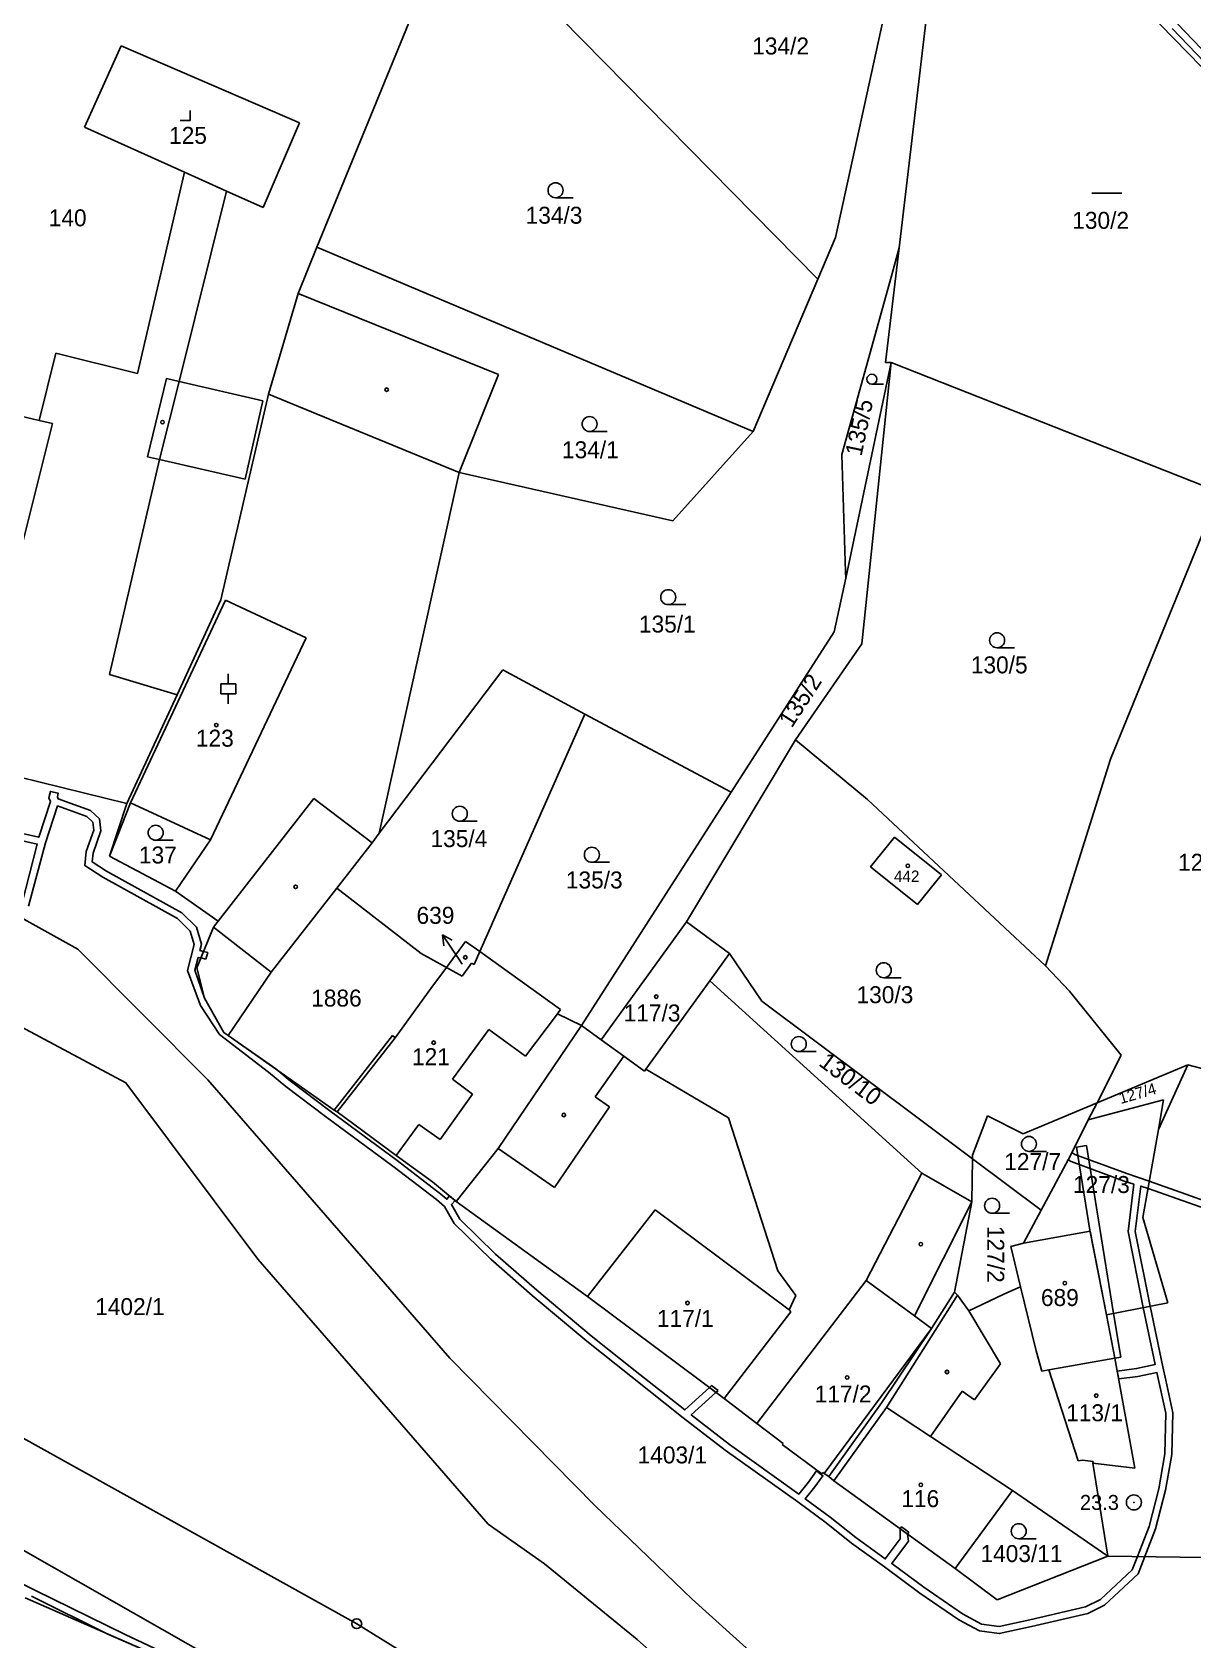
# Model space of a CAD drawing. Extents: x -820725 to -814908, y -1038210 to -1035296.
# Drawn here: x -817710.8 to -817594.6, y -1036977.1 to -1036816.1 of the extents above; entities that cross this region are included whole.
import ezdxf
from ezdxf.enums import TextEntityAlignment as Align

# ---------------------------------------------------------------- set-up
doc = ezdxf.new("R2010")
doc.units = 0
doc.header["$MEASUREMENT"] = 0
doc.linetypes.add('0_051C', pattern=[0])
for name, color, linetype in [('101', 1, 'CONTINUOUS'), ('1016', 1, 'CONTINUOUS'), ('1029', 1, 'CONTINUOUS'), ('105', 1, 'CONTINUOUS'), ('18', 1, 'CONTINUOUS'), ('21800', 1, 'CONTINUOUS'), ('21900', 1, 'CONTINUOUS'), ('23700', 1, 'CONTINUOUS'), ('304', 1, 'CONTINUOUS'), ('318', 1, 'CONTINUOUS'), ('319', 1, 'CONTINUOUS'), ('402', 1, 'CONTINUOUS'), ('404', 1, 'CONTINUOUS'), ('804', 1, 'CONTINUOUS')]:
    doc.layers.add(name, color=color, linetype=linetype)

# ---------------------------------------------------------------- blocks, each defined once
blk = doc.blocks.new('4_02$0')
at = {"layer": '404', "color": 255, "linetype": 'Continuous'}
blk.add_circle((-0.01, 0), 0.175, dxfattribs=at)
blk = doc.blocks.new('1029$1')
at = {"layer": '1029', "color": 6, "linetype": 'Continuous'}
for p, q in [((0, 3), (-0.5, 2)), ((0, 0), (0, 3)), ((0, 3), (0.5, 2))]:
    blk.add_line(p, q, dxfattribs=at)
blk = doc.blocks.new('3_04$3')
at = {"layer": '304', "color": 255, "linetype": 'Continuous'}
blk.add_line((0.01, 0), (1.76, 0), dxfattribs=at)
blk.add_circle((0.01, 0.75), 0.75, dxfattribs=at)
blk = doc.blocks.new('8_04$7')
at = {"layer": '804', "color": 255, "linetype": 'Continuous'}
blk.add_line((-1.5, 0), (1.5, 0), dxfattribs=at)
blk = doc.blocks.new('3_19$11')
at = {"layer": '319', "color": 255, "linetype": 'Continuous'}
for p, q in [((-1, 0), (0, 0)), ((0, 0), (0, 1))]:
    blk.add_line(p, q, dxfattribs=at)
blk = doc.blocks.new('1_01$12')
at = {"layer": '101', "color": 3, "linetype": 'Continuous'}
for radius in [0.75, 0.03]:
    blk.add_circle((0, 0), radius, dxfattribs=at)
blk = doc.blocks.new('3_18$14')
at = {"layer": '318', "color": 255, "linetype": 'Continuous'}
for p, q in [((-0.75, 2), (0.75, 2)), ((-0.75, 1), (-0.75, 2)), ((0, 2), (0, 3)), ((0.75, 1), (0.75, 2)), ((-0.75, 1), (0.75, 1)), ((0, 0), (0, 1))]:
    blk.add_line(p, q, dxfattribs=at)
blk = doc.blocks.new('1_05$13')
at = {"layer": '105', "color": 3, "linetype": 'Continuous'}
for radius in [0.5, 0.0303]:
    blk.add_circle((0, 0), radius, dxfattribs=at)

msp = doc.modelspace()

# ---------------------------------------------------------------- linework, layer by layer
at = {"layer": '1029', "color": 255, "linetype": 'Continuous'}
msp.add_line((-817667.74, -1036909.44), (-817668.05, -1036908.98), dxfattribs=at)
at = {"layer": '21800', "color": 255, "linetype": 'Continuous'}
for p, q in [((-817697.36, -1036850.79), (-817699.29, -1036858.63)), ((-817696.11, -1036851.08), (-817697.36, -1036850.79)), ((-817687.74, -1036853.02), (-817696.11, -1036851.08)), ((-817668.04, -1036860.19), (-817687.14, -1036852.36)), ((-817689.48, -1036860.88), (-817687.74, -1036853.02)), ((-817708.78, -1036855.29), (-817714.43, -1036877.76)), ((-817710.12, -1036854.98), (-817708.78, -1036855.29)), ((-817699.29, -1036858.63), (-817698.06, -1036858.91)), ((-817698.06, -1036858.91), (-817689.48, -1036860.88)), ((-817700.99, -1036893.27), (-817691.48, -1036873)), ((-817691.48, -1036873), (-817683.39, -1036876.76)), ((-817683.39, -1036876.76), (-817692.97, -1036896.99)), ((-817692.21, -1036905.14), (-817682.63, -1036892.84)), ((-817682.63, -1036892.84), (-817676.77, -1036897.28)), ((-817686.88, -1036910.26), (-817692.68, -1036905.75)), ((-817642.94, -1036911.1), (-817649.36, -1036919.96)), ((-817661.42, -1036918.66), (-817658.22, -1036914.41)), ((-817674.45, -1036916.82), (-817680.27, -1036924.23)), ((-817665.07, -1036915.97), (-817668.73, -1036920.95)), ((-817661.42, -1036918.66), (-817665.07, -1036915.97)), ((-817654.43, -1036922.73), (-817651.56, -1036918.66)), ((-817668.73, -1036920.95), (-817666.72, -1036922.46)), ((-817666.72, -1036922.46), (-817669.95, -1036927)), ((-817653.01, -1036923.72), (-817654.43, -1036922.73)), ((-817658.52, -1036931.82), (-817653.01, -1036923.72)), ((-817672.09, -1036925.51), (-817674.37, -1036928.62)), ((-817669.95, -1036927), (-817672.09, -1036925.51)), ((-817658.52, -1036931.82), (-817664.15, -1036927.89)), ((-817627.27, -1036941.11), (-817621.7, -1036930.37)), ((-817622.43, -1036944.67), (-817616.7, -1036933.25)), ((-817648.41, -1036934.05), (-817655.21, -1036942.72)), ((-817634.99, -1036944.05), (-817648.41, -1036934.05)), ((-817625.25, -1036953.85), (-817618.12, -1036942.6)), ((-817613.82, -1036949.46), (-817616.99, -1036944.17)), ((-817631.48, -1036960.45), (-817620.73, -1036945.92)), ((-817616.44, -1036953.07), (-817613.82, -1036949.46)), ((-817617.66, -1036952.21), (-817620.85, -1036956.74)), ((-817616.44, -1036953.07), (-817617.66, -1036952.21)), ((-817630.52, -1036961.19), (-817625.25, -1036953.85)), ((-817625.25, -1036953.85), (-817620.85, -1036956.74)), ((-817620.85, -1036956.74), (-817612.61, -1036962.16))]:
    msp.add_line(p, q, dxfattribs=at)
at = {"layer": '21900', "color": 3, "linetype": 'Continuous'}
for p, q in [((-817578.82, -1036834.85), (-817613.83, -1036798.9)), ((-817632.12, -1036840.84), (-817668.45, -1036803.95)), ((-817669.69, -1036806.82), (-817682.31, -1036837.65)), ((-817630.36, -1036836.68), (-817624.2, -1036808.63)), ((-817620.97, -1036812.26), (-817623.97, -1036837.7)), ((-817701.93, -1036817.46), (-817705.6, -1036825.62)), ((-817684.05, -1036825.17), (-817701.93, -1036817.46)), ((-817684.05, -1036825.17), (-817687.7, -1036833.68)), ((-817695.58, -1036830.13), (-817705.6, -1036825.62)), ((-817700.28, -1036850.29), (-817695.58, -1036830.13)), ((-817691.37, -1036832.03), (-817695.58, -1036830.13)), ((-817696.11, -1036851.08), (-817691.37, -1036832.03)), ((-817687.7, -1036833.68), (-817691.37, -1036832.03)), ((-817632.12, -1036840.84), (-817630.36, -1036836.68)), ((-817682.31, -1036837.65), (-817684.2, -1036842.27)), ((-817682.31, -1036837.65), (-817638.59, -1036856.1)), ((-817623.97, -1036837.7), (-817625.33, -1036849.18)), ((-817624.79, -1036840.64), (-817623.97, -1036837.7)), ((-817638.59, -1036856.1), (-817632.12, -1036840.84)), ((-817629.72, -1036858.41), (-817624.79, -1036840.64)), ((-817684.2, -1036842.27), (-817687.14, -1036852.36)), ((-817684.2, -1036842.27), (-817664.11, -1036850.4)), ((-817710.12, -1036854.98), (-817708.45, -1036848.24)), ((-817708.45, -1036848.24), (-817700.28, -1036850.29)), ((-817629.33, -1036870.78), (-817624.76, -1036849.2)), ((-817624.76, -1036849.2), (-817627.71, -1036877.36)), ((-817625.33, -1036849.18), (-817624.76, -1036849.2)), ((-817593.38, -1036861.57), (-817624.76, -1036849.2)), ((-817698.06, -1036858.91), (-817696.11, -1036851.08)), ((-817664.11, -1036850.4), (-817668.04, -1036860.19)), ((-817687.14, -1036852.36), (-817691.94, -1036872.94)), ((-817718.58, -1036853), (-817710.12, -1036854.98)), ((-817646.66, -1036865.03), (-817638.59, -1036856.1)), ((-817703.1, -1036880.44), (-817698.06, -1036858.91)), ((-817629.35, -1036870.14), (-817629.72, -1036858.41)), ((-817676.06, -1036896.34), (-817668.04, -1036860.19)), ((-817668.04, -1036860.19), (-817646.66, -1036865.03)), ((-817592.33, -1036863.25), (-817602.8, -1036888.91)), ((-817629.35, -1036870.14), (-817629.33, -1036870.78)), ((-817630.47, -1036876.16), (-817629.33, -1036870.78)), ((-817691.94, -1036872.94), (-817696.32, -1036882.46)), ((-817640.79, -1036892.22), (-817630.47, -1036876.16)), ((-817627.71, -1036877.36), (-817634.37, -1036886.96)), ((-817663.69, -1036879.95), (-817676.06, -1036896.34)), ((-817655.46, -1036884.41), (-817663.69, -1036879.95)), ((-817696.32, -1036882.46), (-817703.1, -1036880.44)), ((-817696.32, -1036882.46), (-817701.34, -1036893.36)), ((-817665.97, -1036908.19), (-817655.46, -1036884.41)), ((-817655.46, -1036884.41), (-817640.79, -1036892.22)), ((-817634.37, -1036886.96), (-817645.27, -1036905.21)), ((-817627.14, -1036892.94), (-817634.37, -1036886.96)), ((-817701.34, -1036893.36), (-817717.37, -1036889.43)), ((-817609.33, -1036909.61), (-817602.8, -1036888.91)), ((-817655.8, -1036915.58), (-817640.79, -1036892.22)), ((-817609.33, -1036909.61), (-817627.14, -1036892.94)), ((-817703.09, -1036898.64), (-817700.99, -1036893.27)), ((-817701.34, -1036893.36), (-817703.09, -1036898.64)), ((-817700.99, -1036893.27), (-817692.97, -1036896.99)), ((-817696.46, -1036902.13), (-817692.97, -1036896.99)), ((-817680.3, -1036901.82), (-817676.77, -1036897.28)), ((-817676.06, -1036896.34), (-817676.77, -1036897.28)), ((-817624.44, -1036896.71), (-817626.84, -1036899.71)), ((-817619.74, -1036900.49), (-817624.44, -1036896.71)), ((-817703.09, -1036898.64), (-817696.46, -1036902.13)), ((-817719.28, -1036900.72), (-817706.27, -1036907.95)), ((-817626.84, -1036899.71), (-817622.13, -1036903.48)), ((-817622.13, -1036903.48), (-817619.74, -1036900.49)), ((-817696.46, -1036902.13), (-817692.21, -1036905.14)), ((-817686.88, -1036910.26), (-817680.3, -1036901.82)), ((-817680.3, -1036901.82), (-817671.86, -1036908.39)), ((-817692.68, -1036905.75), (-817694.35, -1036909.81)), ((-817692.21, -1036905.14), (-817692.68, -1036905.75)), ((-817645.27, -1036905.21), (-817653.83, -1036917.01)), ((-817645.27, -1036905.21), (-817640.98, -1036908.39)), ((-817667.41, -1036907.16), (-817669.34, -1036909.78)), ((-817665.97, -1036908.19), (-817667.41, -1036907.16)), ((-817693.25, -1036921.02), (-817706.27, -1036907.95)), ((-817669.34, -1036909.78), (-817671.86, -1036908.39)), ((-817666.54, -1036909.47), (-817665.97, -1036908.19)), ((-817657.91, -1036913.99), (-817665.97, -1036908.19)), ((-817640.98, -1036908.39), (-817642.94, -1036911.1)), ((-817640.98, -1036908.39), (-817637.73, -1036913.15)), ((-817694.35, -1036909.81), (-817693.57, -1036912.85)), ((-817691.19, -1036916.6), (-817686.88, -1036910.26)), ((-817669.34, -1036909.78), (-817670.88, -1036911.88)), ((-817667.77, -1036910.64), (-817669.34, -1036909.78)), ((-817666.82, -1036909.35), (-817667.77, -1036910.64)), ((-817666.82, -1036909.35), (-817666.54, -1036909.47)), ((-817606.91, -1036912.14), (-817609.33, -1036909.61)), ((-817719.45, -1036911.71), (-817701.45, -1036921.33)), ((-817670.88, -1036911.88), (-817674.45, -1036916.82)), ((-817621.7, -1036930.37), (-817642.94, -1036911.1)), ((-817601.73, -1036918.54), (-817606.91, -1036912.14)), ((-817693.57, -1036912.85), (-817691.62, -1036916.3)), ((-817658.22, -1036914.41), (-817657.91, -1036913.99)), ((-817616.64, -1036928.93), (-817637.73, -1036913.15)), ((-817664.15, -1036927.89), (-817655.8, -1036915.58)), ((-817655.8, -1036915.58), (-817658.22, -1036914.41)), ((-817653.83, -1036917.01), (-817655.8, -1036915.58)), ((-817691.62, -1036916.3), (-817691.19, -1036916.6)), ((-817691.19, -1036916.6), (-817680.57, -1036924.05)), ((-817680.57, -1036924.05), (-817674.75, -1036916.6)), ((-817674.75, -1036916.6), (-817674.45, -1036916.82)), ((-817651.56, -1036918.66), (-817653.83, -1036917.01)), ((-817649.5, -1036920.15), (-817651.56, -1036918.66)), ((-817604.15, -1036923.34), (-817601.73, -1036918.54)), ((-817649.36, -1036919.96), (-817649.5, -1036920.15)), ((-817641.06, -1036924.84), (-817649.36, -1036919.96)), ((-817604.15, -1036923.34), (-817595.06, -1036919.52)), ((-817595.06, -1036919.52), (-817598.01, -1036925.99)), ((-817587.66, -1036921.5), (-817595.06, -1036919.52)), ((-817701.45, -1036921.33), (-817688.22, -1036938.97)), ((-817669, -1036948.91), (-817693.25, -1036921.02)), ((-817611.55, -1036926.45), (-817604.15, -1036923.34)), ((-817605.04, -1036925.04), (-817597.49, -1036923.02)), ((-817605.04, -1036925.04), (-817604.15, -1036923.34)), ((-817598.01, -1036925.99), (-817597.49, -1036923.02)), ((-817680.57, -1036924.05), (-817680.27, -1036924.23)), ((-817680.27, -1036924.23), (-817674.37, -1036928.62)), ((-817636.14, -1036940.16), (-817641.06, -1036924.84)), ((-817616.63, -1036928.58), (-817615.11, -1036924.64)), ((-817615.11, -1036924.64), (-817611.55, -1036926.45)), ((-817606.78, -1036928.54), (-817605.04, -1036925.04)), ((-817599.55, -1036934.83), (-817598.01, -1036925.99)), ((-817668.34, -1036933.2), (-817664.15, -1036927.89)), ((-817674.37, -1036928.62), (-817670.73, -1036931.24)), ((-817616.7, -1036933.25), (-817616.64, -1036928.93)), ((-817616.64, -1036928.93), (-817616.63, -1036928.58)), ((-817609.74, -1036934.09), (-817616.64, -1036928.93)), ((-817606.78, -1036928.54), (-817609.74, -1036934.09)), ((-817670.73, -1036931.24), (-817668.34, -1036933.2)), ((-817616.7, -1036933.25), (-817621.7, -1036930.37)), ((-817659.32, -1036939.74), (-817668.34, -1036933.2)), ((-817618.42, -1036942.29), (-817616.7, -1036933.25)), ((-817609.74, -1036934.09), (-817611.51, -1036937.4)), ((-817597.07, -1036943.35), (-817599.55, -1036934.83)), ((-817611.51, -1036937.4), (-817612.79, -1036937.72)), ((-817611.81, -1036941.76), (-817612.79, -1036937.72)), ((-817665.15, -1036965.54), (-817688.22, -1036938.97)), ((-817655.21, -1036942.72), (-817659.32, -1036939.74)), ((-817638.22, -1036955.44), (-817627.27, -1036941.11)), ((-817634.32, -1036942.64), (-817636.14, -1036940.16)), ((-817622.43, -1036944.67), (-817627.27, -1036941.11)), ((-817655.21, -1036942.72), (-817641.52, -1036952.95)), ((-817634.99, -1036944.05), (-817634.32, -1036942.64)), ((-817620.73, -1036945.92), (-817618.42, -1036942.29)), ((-817618.42, -1036942.29), (-817618.12, -1036942.6)), ((-817618.12, -1036942.6), (-817616.99, -1036944.17)), ((-817616.99, -1036944.17), (-817613.56, -1036942.54)), ((-817612.29, -1036941.95), (-817613.56, -1036942.54)), ((-817611.81, -1036941.76), (-817612.29, -1036941.95)), ((-817610.26, -1036948.16), (-817611.81, -1036941.76)), ((-817641.52, -1036952.95), (-817634.82, -1036944.25)), ((-817634.82, -1036944.25), (-817634.99, -1036944.05)), ((-817603.2, -1036944.56), (-817597.07, -1036943.35)), ((-817603.2, -1036944.56), (-817602.36, -1036948.89)), ((-817625.71, -1036953.33), (-817620.73, -1036945.92)), ((-817620.73, -1036945.92), (-817622.43, -1036944.67)), ((-817678.32, -1036975.49), (-817728.9, -1036947.4)), ((-817654.46, -1036963.64), (-817669, -1036948.91)), ((-817609.68, -1036950.21), (-817610.26, -1036948.16)), ((-817608.98, -1036950.08), (-817602.36, -1036948.89)), ((-817600.35, -1036959.93), (-817602.36, -1036948.89)), ((-817663.4, -1036995.61), (-817743.3, -1036950.21)), ((-817609.68, -1036950.21), (-817608.98, -1036950.08)), ((-817606.04, -1036959.17), (-817608.98, -1036950.08)), ((-817641.52, -1036952.95), (-817638.22, -1036955.44)), ((-817631.01, -1036960.75), (-817625.71, -1036953.33)), ((-817638.22, -1036955.44), (-817635.6, -1036957.43)), ((-817635.6, -1036957.43), (-817635.69, -1036957.55)), ((-817631.72, -1036960.49), (-817635.69, -1036957.55)), ((-817605.62, -1036959.1), (-817606.04, -1036959.17)), ((-817604.54, -1036959.25), (-817605.62, -1036959.1)), ((-817631.72, -1036960.49), (-817631.62, -1036960.35)), ((-817631.62, -1036960.35), (-817631.48, -1036960.45)), ((-817631.48, -1036960.45), (-817631.01, -1036960.75)), ((-817604.56, -1036959.43), (-817604.54, -1036959.25)), ((-817604.56, -1036959.43), (-817600.35, -1036959.93)), ((-817603.08, -1036968.72), (-817604.56, -1036959.43)), ((-817631.01, -1036960.75), (-817630.52, -1036961.19)), ((-817630.52, -1036961.19), (-817618.38, -1036969.95)), ((-817612.61, -1036962.16), (-817618.38, -1036969.95)), ((-817603.08, -1036968.72), (-817612.61, -1036962.16)), ((-817644.72, -1036973.04), (-817654.46, -1036963.64)), ((-817659.52, -1036969.5), (-817665.15, -1036965.54)), ((-817614.16, -1036973.09), (-817603.08, -1036968.72)), ((-817603.08, -1036968.72), (-817577.44, -1036969.08)), ((-817650.22, -1036977.06), (-817659.52, -1036969.5)), ((-817618.38, -1036969.95), (-817614.16, -1036973.09)), ((-817696.51, -1036979.49), (-817711.55, -1036972.9)), ((-817624.24, -1036991.43), (-817644.72, -1036973.04)), ((-817678.32, -1036975.49), (-817633.74, -1037003.08)), ((-817628.44, -1036996.46), (-817650.22, -1036977.06))]:
    msp.add_line(p, q, dxfattribs=at)
msp.add_lwpolyline([(-817603.2, -1036944.56), (-817604.84, -1036936.18), (-817611.51, -1036937.4)], dxfattribs=at)
at = {"layer": '23700', "color": 255, "linetype": '0_051C'}
for points in [[(-817596.62, -1036815.75), (-817591.01, -1036821.57)], [(-817590.51, -1036821.09), (-817596.12, -1036815.25)], [(-817590.77, -1036934.07), (-817595.26, -1036932.48), (-817598.92, -1036931.19), (-817601.16, -1036930.41), (-817606.39, -1036928.49), (-817606.67, -1036928.32), (-817606.78, -1036928.54), (-817607.04, -1036929.03), (-817606.73, -1036929.21), (-817601.42, -1036931.17), (-817600.47, -1036931.49), (-817601.04, -1036936.22), (-817599.52, -1036943.83), (-817598.33, -1036949.54), (-817600.19, -1036949.95), (-817602.12, -1036950.2), (-817601.98, -1036950.98), (-817600.05, -1036950.73), (-817598.16, -1036950.32), (-817597.27, -1036954.42), (-817597.36, -1036958.48), (-817597.97, -1036961.97), (-817598.94, -1036965.77), (-817600.11, -1036968.76), (-817600.63, -1036970.09), (-817603.81, -1036973.06), (-817605.3, -1036973.8), (-817610.89, -1036975.11), (-817613.97, -1036975.77), (-817615.71, -1036975.53), (-817617.62, -1036974.49), (-817621.49, -1036971.84), (-817624.72, -1036969.48), (-817623.05, -1036967.23), (-817623.14, -1036966.51), (-817623.87, -1036965.99), (-817623.87, -1036966.99), (-817625.37, -1036969.01), (-817628.33, -1036966.87), (-817630.88, -1036964.84), (-817633.38, -1036962.99), (-817632.41, -1036961.8), (-817631.61, -1036960.67), (-817632.26, -1036960.19), (-817633.05, -1036961.32), (-817634.02, -1036962.51), (-817640.98, -1036957.54), (-817644.8, -1036954.58), (-817642.34, -1036952.34), (-817642.99, -1036951.85), (-817645.44, -1036954.09), (-817650.43, -1036950.16), (-817654.82, -1036946.67), (-817660.29, -1036942.08), (-817664.4, -1036938.48), (-817667.98, -1036934.97), (-817668.83, -1036933.52), (-817668.46, -1036933.1), (-817669.01, -1036932.65), (-817669.29, -1036932.99), (-817669.9, -1036932.46), (-817674.28, -1036929.1), (-817681.01, -1036924.13), (-817684.98, -1036921.12), (-817686.43, -1036919.94), (-817691.19, -1036916.6), (-817691.62, -1036916.3), (-817693.57, -1036912.85), (-817694.53, -1036910.03), (-817694.2, -1036908.76), (-817693.94, -1036908.82), (-817693.67, -1036908.17), (-817694.03, -1036908.08), (-817693.87, -1036907.45), (-817694.38, -1036905.75), (-817695.85, -1036904.31), (-817703.4, -1036900.12), (-817704.81, -1036899.21), (-817704.73, -1036898.32), (-817703.95, -1036896.1), (-817704.1, -1036894.89), (-817704.98, -1036894.06), (-817708.23, -1036892.88), (-817708.31, -1036892.69), (-817708.22, -1036892.33), (-817709, -1036892.14), (-817709.15, -1036892.77), (-817708.98, -1036893.15), (-817710.17, -1036896.73), (-817719.45, -1036894.65)], [(-817711.21, -1036903.64), (-817709.51, -1036897.28), (-817708.28, -1036893.6), (-817705.36, -1036894.66), (-817704.76, -1036895.23), (-817704.67, -1036896.02), (-817705.41, -1036898.16), (-817705.55, -1036899.57), (-817703.76, -1036900.72), (-817696.27, -1036904.87), (-817695, -1036906.13), (-817694.59, -1036907.47), (-817695.27, -1036910.07), (-817693.98, -1036913.58), (-817692.06, -1036916.49), (-817687.14, -1036920.26), (-817685.42, -1036921.68), (-817681.43, -1036924.69), (-817674.7, -1036929.66), (-817670.34, -1036933), (-817669.53, -1036933.71), (-817668.54, -1036935.41), (-817664.88, -1036939), (-817660.75, -1036942.62), (-817655.26, -1036947.21), (-817650.87, -1036950.7), (-817645.6, -1036954.86), (-817641.4, -1036958.1), (-817634.13, -1036963.3), (-817631.3, -1036965.4), (-817628.75, -1036967.43), (-817625.46, -1036969.8), (-817621.89, -1036972.42), (-817617.98, -1036975.09), (-817615.93, -1036976.21), (-817613.95, -1036976.49), (-817610.73, -1036975.79), (-817605.06, -1036974.46), (-817603.41, -1036973.64), (-817600.03, -1036970.49), (-817599.36, -1036968.77), (-817598.28, -1036965.99), (-817597.29, -1036962.11), (-817596.66, -1036958.54), (-817596.57, -1036954.36), (-817597.25, -1036951.1), (-817597.57, -1036949.78), (-817598.83, -1036943.7), (-817600.34, -1036936.2), (-817599.78, -1036931.67), (-817599.04, -1036931.92), (-817595.52, -1036933.13), (-817590.99, -1036934.73)], [(-817719.59, -1036895.33), (-817710.32, -1036897.41), (-817711.87, -1036903.42)], [(-817695.65, -1036979.34), (-817701.5, -1036976.57), (-817710.58, -1036972.12), (-817716.61, -1036969.15)], [(-817710.9, -1036972.74), (-817703.25, -1036976.54), (-817696.51, -1036979.49)]]:
    msp.add_lwpolyline(points, dxfattribs=at)
for points in [[(-817693.42, -1036908.94), (-817693.24, -1036908.27), (-817693.67, -1036908.17), (-817693.94, -1036908.82), (-817693.42, -1036908.94)], [(-817605.22, -1036927.6), (-817606.2, -1036927.76), (-817604.87, -1036936.08), (-817603.2, -1036944.56), (-817602.36, -1036948.89), (-817601.77, -1036948.8), (-817602.51, -1036944.42), (-817605.22, -1036927.6)], [(-817642.12, -1036952.13), (-817642.77, -1036951.64), (-817642.99, -1036951.85), (-817642.34, -1036952.34), (-817642.12, -1036952.13)], [(-817623.01, -1036966.33), (-817623.74, -1036965.8), (-817623.87, -1036965.99), (-817623.14, -1036966.51), (-817623.01, -1036966.33)]]:
    msp.add_lwpolyline(points, close=True, dxfattribs=at)

# ---------------------------------------------------------------- block references
at = {"layer": '101', "color": 0, "linetype": 'ByBlock'}
msp.add_blockref('1_01$12', (-817600.46, -1036963.35), dxfattribs=at)
at = {"layer": '1029', "color": 0, "linetype": 'ByBlock', "rotation": 34.00000000000001}
msp.add_blockref('1029$1', (-817668.05, -1036908.98), dxfattribs=at)
at = {"layer": '105', "color": 0, "linetype": 'ByBlock'}
msp.add_blockref('1_05$13', (-817678.32, -1036975.49), dxfattribs=at)
at = {"layer": '304', "color": 0, "linetype": 'ByBlock'}
for p in [(-817658.41, -1036832.69), (-817655, -1036856.1), (-817647.12, -1036873.44), (-817614.17, -1036877.76), (-817668, -1036895.13), (-817698.47, -1036897.03), (-817654.77, -1036899.24), (-817625.53, -1036910.8), (-817634.04, -1036918.19), (-817610.98, -1036928.2), (-817614.67, -1036934.39), (-817612.01, -1036966.98)]:
    msp.add_blockref('3_04$3', p, dxfattribs=at)
at = {"layer": '304', "color": 0, "linetype": 'ByBlock', "xscale": 0.67, "yscale": 0.67, "zscale": 0.67}
msp.add_blockref('3_04$3', (-817626.71, -1036851.37), dxfattribs=at)
at = {"layer": '318', "color": 0, "linetype": 'ByBlock'}
msp.add_blockref('3_18$14', (-817691.19, -1036883.37), dxfattribs=at)
at = {"layer": '319', "color": 0, "linetype": 'ByBlock'}
msp.add_blockref('3_19$11', (-817695.02, -1036824.96), dxfattribs=at)
at = {"layer": '402', "color": 0, "linetype": 'ByBlock'}
for p in [(-817675.31, -1036851.91), (-817697.76, -1036855.16), (-817684.43, -1036901.7), (-817657.56, -1036924.55), (-817621.8, -1036937.49), (-817619.17, -1036950.28)]:
    msp.add_blockref('4_02$0', p, dxfattribs=at)
at = {"layer": '404', "color": 0, "linetype": 'ByBlock'}
for p in [(-817692.38, -1036885.5), (-817623.09, -1036899.6), (-817667.42, -1036908.76), (-817648.3, -1036912.69), (-817670.6, -1036917.31), (-817607.37, -1036941.39), (-817645.17, -1036943.37), (-817629.18, -1036950.83), (-817604.22, -1036952.65), (-817621.79, -1036961.58)]:
    msp.add_blockref('4_02$0', p, dxfattribs=at)
at = {"layer": '804', "color": 0, "linetype": 'ByBlock'}
msp.add_blockref('8_04$7', (-817603.17, -1036832.22), dxfattribs=at)

# ---------------------------------------------------------------- texts
at = {"layer": '1016', "color": 214, "linetype": 'Continuous'}
msp.add_text('23.3', height=1.5, dxfattribs=at).set_placement((-817601.96, -1036963.35), align=Align.MIDDLE_RIGHT)
at = {"layer": '18', "color": 255, "linetype": 'Continuous'}
for s, height, p in [('134/2', 1.7, (-817635.85, -1036818.85)), ('125', 1.7, (-817695.22, -1036827.8)), ('134/3', 1.7, (-817658.55, -1036835.8)), ('140', 1.7, (-817707.28, -1036836.06)), ('130/2', 1.7, (-817603.79, -1036836.31)), ('134/1', 1.7, (-817654.91, -1036859.29)), ('135/1', 1.7, (-817647.2, -1036876.74)), ('130/5', 1.7, (-817613.95, -1036880.83)), ('123', 1.7, (-817692.53, -1036888.17)), ('135/4', 1.7, (-817668.08, -1036898.23)), ('137', 1.7, (-817698.24, -1036899.87)), ('135/3', 1.7, (-817654.52, -1036902.37)), ('442', 1.14, (-817623.22, -1036901.55)), ('1886', 1.7, (-817680.35, -1036914.2)), ('130/3', 1.7, (-817625.4, -1036913.86)), ('117/3', 1.7, (-817648.73, -1036915.69)), ('121', 1.7, (-817670.88, -1036920.07)), ('127/7', 1.7, (-817610.6, -1036930.57)), ('127/3', 1.7, (-817603.71, -1036932.87)), ('1402/1', 1.7, (-817701.04, -1036945.1)), ('117/1', 1.7, (-817645.4, -1036946.28)), ('117/2', 1.7, (-817629.59, -1036953.85)), ('113/1', 1.7, (-817604.4, -1036955.73)), ('1403/1', 1.7, (-817646.7, -1036959.95)), ('116', 1.7, (-817621.86, -1036964.33)), ('1403/11', 1.7, (-817611.72, -1036969.83))]:
    msp.add_text(s, height=height, dxfattribs=at).set_placement(p, align=Align.BOTTOM_CENTER)
for s, height, rotation, p in [('135/5', 1.7, 78, (-817626.66, -1036855.96)), ('135/2', 1.7, 57, (-817632.76, -1036883.76)), ('130/10', 1.7, 323, (-817629.66, -1036922.02)), ('127/4', 1.14, 16, (-817599.85, -1036923.26)), ('127/2', 1.7, 270, (-817615.66, -1036938.5))]:
    msp.add_text(s, height=height, rotation=rotation, dxfattribs=at).set_placement(p, align=Align.BOTTOM_CENTER)
for s, p in [('123/2', (-817596.03, -1036900.6)), ('689', (-817609.77, -1036944.19))]:
    msp.add_text(s, height=1.7, dxfattribs=at).set_placement(p, align=Align.BOTTOM_LEFT)
msp.add_text('639', height=1.7, dxfattribs=at).set_placement((-817668.53, -1036905.91), align=Align.BOTTOM_RIGHT)

doc.saveas('drawing.dxf')
